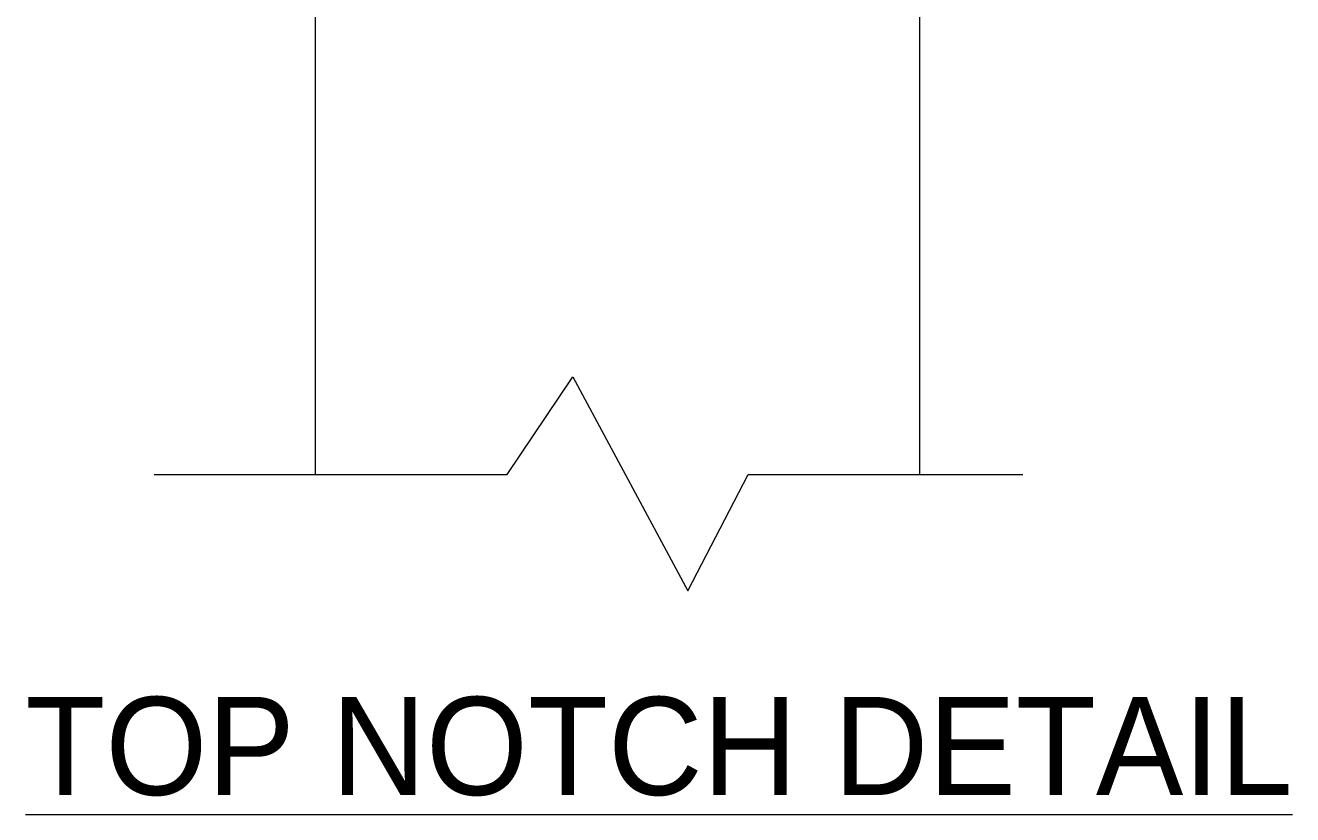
# Model space of a CAD drawing. Header units: millimetres. Extents: x 8908 to 30006, y -2054 to 18539.
# Drawn here: x 27323 to 29909, y 1067 to 2677 of the extents above; entities that cross this region are included whole.
import ezdxf

# ---------------------------------------------------------------- set-up
doc = ezdxf.new("R2010")
doc.units = ezdxf.units.MM
doc.layers.add('A-DETL-THIN', color=151, linetype='Continuous', lineweight=18)
doc.layers.add('G-ANNO-TEXT', color=231, linetype='Continuous', lineweight=9)
doc.styles.add('Nirmala UI Semilight_4', font='NirmalaS.ttf', dxfattribs={"height": 200})

msp = doc.modelspace()

# ---------------------------------------------------------------- linework, layer by layer
at = {"layer": 'A-DETL-THIN', "lineweight": 9}
for p, q in [((27915, 1760.8), (27915, 3565.5)), ((29147.3, 3205), (29147.3, 1760.8)), ((28306, 1760.8), (28440.2, 1959.7)), ((28440.2, 1959.7), (28674.4, 1523.3)), ((27586, 1760.8), (28306, 1760.8)), ((28674.4, 1523.3), (28798, 1760.8)), ((28798, 1760.8), (29358, 1760.8))]:
    msp.add_line(p, q, dxfattribs=at)

# ---------------------------------------------------------------- texts
at = {"layer": 'G-ANNO-TEXT', "color": 7, "insert": (27323.1, 1307.2), "char_height": 200, "width": 2975.864, "attachment_point": 1, "style": 'Nirmala UI Semilight_4'}
msp.add_mtext('\\LTOP NOTCH DETAIL', dxfattribs=at)

doc.saveas('drawing.dxf')
